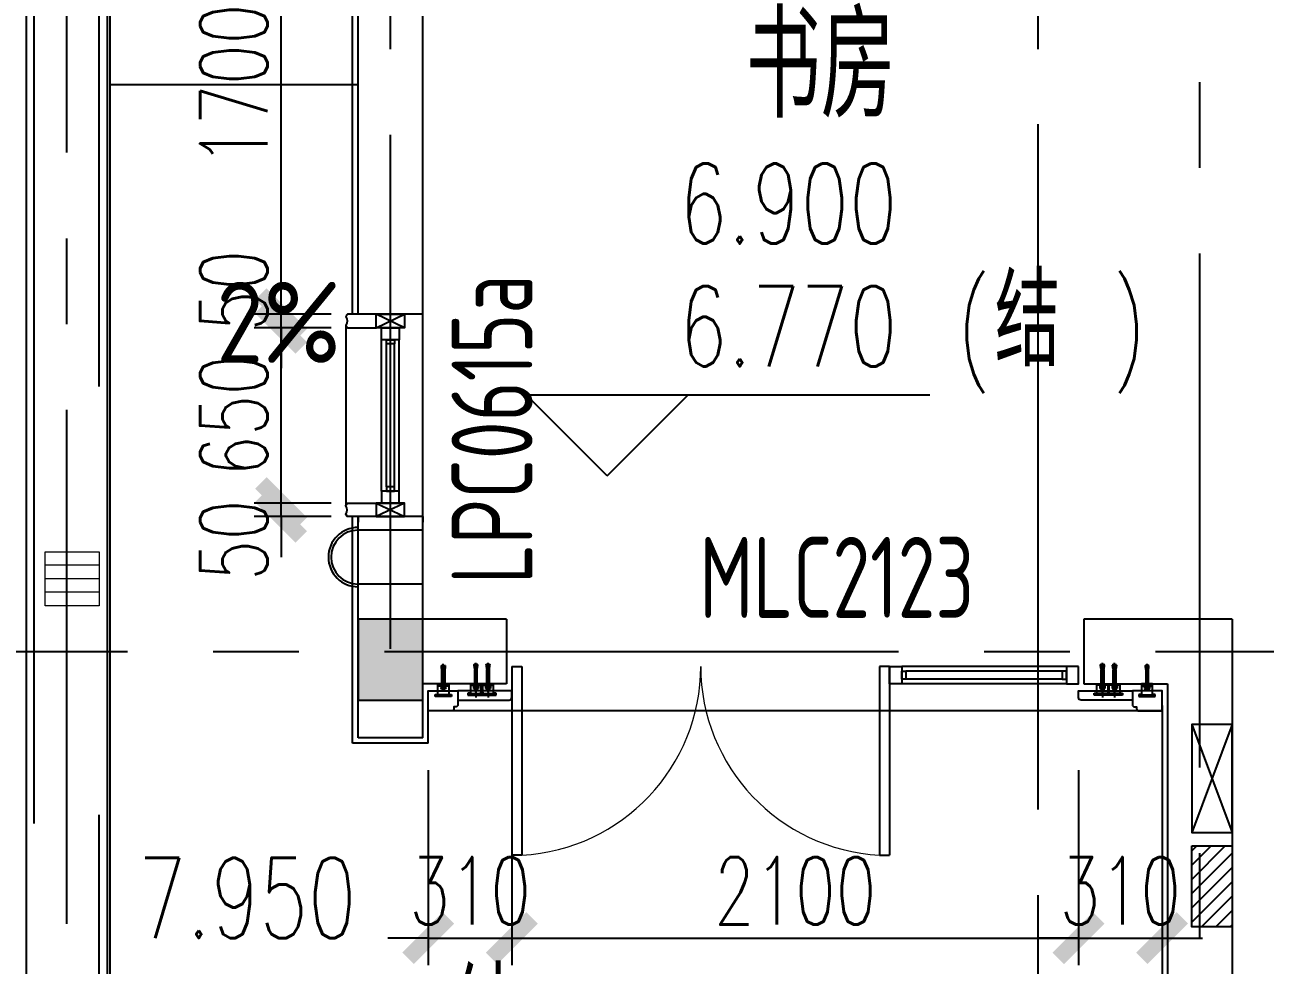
# Model space of a CAD drawing. Extents: x 296441 to 853063, y 459050 to 1117990.
# Drawn here: x 621743 to 626340, y 574465 to 577950 of the extents above; entities that cross this region are included whole.
import ezdxf
from ezdxf.enums import TextEntityAlignment as Align

# ---------------------------------------------------------------- set-up
doc = ezdxf.new("R2010")
doc.units = 0
doc.header["$LTSCALE"] = 1000
for name, pattern in [('14-GRID$0$CENTER2', [28.575, 19.05, -3.175, 3.175, -3.175]), ('CENTER', [50.8, 31.75, -6.35, 6.35, -6.35]), ('DASH', [0.35, 0.25, -0.1]), ('DOTE', [2.42, 2, -0.2, 0.02, -0.2]), ('E2-E3-FL03$0$E1-FL03$0$HIDDEN', [0.375, 0.25, -0.125]), ('E2-E3-FL03$0$E1-FL03$0$HIDDEN2', [4.7625, 3.175, -1.5875])]:
    doc.linetypes.add(name, pattern=pattern)
for name, color, linetype in [('0-COL-H1', 170, 'Continuous'), ('14-GRID$0$G-GRID', 9, '14-GRID$0$CENTER2'), ('5PJ(配件)', 13, 'Continuous'), ('8XX(虚线)', 8, 'DASH'), ('DIM_ELEV', 3, 'Continuous'), ('DIM_SYMB', 3, 'Continuous'), ('DZ-TEXT-FL01$0$A-ROOM-IDEN', 4, 'Continuous'), ('E-TEXT-BS01-MI-14$0$A-WIND-IDEN', 33, 'Continuous'), ('E1-FL02$0$A-HOLE-ELEC', 224, 'Continuous'), ('E1-FL02$0$E-CHCK', 50, 'Continuous'), ('E2-E3-FL03$0$E1-FL03$0$A-FLOR', 23, 'Continuous'), ('E2-E3-FL03$0$E1-FL03$0$A-HOLE-MECH', 222, 'Continuous'), ('E2-E3-FL03$0$E1-FL03$0$A-OVLK', 140, 'Continuous'), ('E2-E3-FL03$0$E1-FL03$0$A-SECT-WIND', 155, 'Continuous'), ('E2-E3-FL03$0$E1-FL03$0$A-SECT-WOOD', 17, 'Continuous'), ('E2-E3-FL03$0$E1-FL03$0$A-SLAB-OTLN', 144, 'E2-E3-FL03$0$E1-FL03$0$HIDDEN'), ('E2-E3-FL03$0$E1-FL03$0$A-WALL', 1, 'Continuous'), ('E2-E3-FL03$0$E1-FL03$0$A-WALL-FNSH', 6, 'Continuous'), ('E2-E3-FL03$0$E1-FL03$0$AUDIT_I_171201172723-9', 4, 'Continuous'), ('E2-E3-FL03$0$E1-FL03$0$G-XREF', 2, 'Continuous'), ('E2-E3-FL03$0$menchuangtao1$0$A-DETL-STONE', 42, 'Continuous'), ('E2-E3-FL03$0$menchuangtao1$0$A-WALL', 1, 'Continuous'), ('E2-E3-FL03$0$menchuangtao1$0$A_CUR_FRAME', 112, 'Continuous'), ('E_OTHER', 7, 'Continuous'), ('PUB_TEXT', 7, 'Continuous'), ('ZT0_默认图层-----PM、LM、DY、JD', 7, 'Continuous'), ('ZT1_Dim---标注---PM、LM、DY、JD', 252, 'Continuous'), ('ZT3_型材--铝断面-------------JD', 6, 'Continuous'), ('ZT3_辅材--五金件-------------JD', 13, 'Continuous')]:
    doc.layers.add(name, color=color, linetype=linetype)
doc.layers.add('E2-E3-FL03$0$E1-FL03$0$P-SEWG-EQPM', color=4, linetype='Continuous', lineweight=0)
doc.styles.add('_TCH_DIM', font='SIMPLEX', dxfattribs={"bigfont": 'GBCBIG'})
doc.styles.add('E2-E3-FL03$0$E1-FL03$0$hz', font='simplex', dxfattribs={"width": 0.7, "bigfont": 'hztxt'})
doc.styles.add('E2-E3-FL03$0$E1-FL03$0$Standard', font='')
doc.styles.get("Standard").update_dxf_attribs({"font": 'gbenor.shx', "bigfont": 'gbcbig.shx'})
doc.styles.add('ZT-DIMSTYLE', font='ROMANS.shx', dxfattribs={"width": 0.7, "bigfont": 'CHINESE.shx'})
doc.styles.add('ZT_文字标注', font='ROMANS.shx', dxfattribs={"width": 0.7, "bigfont": '@1chinese.shx'})
doc.styles.get('E2-E3-FL03$0$E1-FL03$0$Standard').set_extended_font_data('SimSun')
doc.dimstyles.new('ZT-DIM100', dxfattribs={"dimscale": 100, "dimtxt": 2.5, "dimasz": 1.5, "dimexe": 1, "dimexo": 1, "dimgap": 0.5, "dimtad": 1, "dimdec": 0, "dimdsep": 46, "dimtxsty": 'ZT-DIMSTYLE', "dimblk": 'ARCHTICK', "dimcen": 2.5, "dimclrd": 175, "dimclre": 175, "dimclrt": 7, "dimazin": 2, "dimtfac": 1, "dimtix": 1, "dimtmove": 2, "dimatfit": 3, "dimfxl": 0, "dimarcsym": 0})

# ---------------------------------------------------------------- blocks, each defined once
blk = doc.blocks.new('E2-E3-FL03$0$menchuangtao1')
at = {"layer": 'E2-E3-FL03$0$menchuangtao1$0$A-DETL-STONE'}
blk.add_lwpolyline([(-10, -52.5), (-10, -159.2, -0.471625), (-15, -162.1, -0.528396), (-19.5, -164.7, 0.241692), (-50.5, -164.7, -0.528396), (-55, -162.1, -0.471625), (-60, -159.2), (-60, -52.5)], format="xyb", close=True, dxfattribs=at)
at = {"layer": 'E2-E3-FL03$0$menchuangtao1$0$A-WALL'}
for p, q in [((-10, 120), (-10, -120)), ((-10, 120), (10, 120)), ((-10, -120), (10, -120))]:
    blk.add_line(p, q, dxfattribs=at)
at = {"layer": 'E2-E3-FL03$0$menchuangtao1$0$A_CUR_FRAME'}
for p, q in [((-60, -52.5), (-10, 52.5)), ((-60, 52.5), (-10, -52.5))]:
    blk.add_line(p, q, dxfattribs=at)
blk.add_lwpolyline([(-10, -52.5), (-10, 52.5), (-60, 52.5), (-60, -52.5)], close=True, dxfattribs=at)
blk = doc.blocks.new('*U429')
at = {"layer": 'E2-E3-FL03$0$E1-FL03$0$A-SECT-WIND'}
for p, q in [((45, 32.5), (605, 32.5)), ((60, 15), (590, 15)), ((45, -32.5), (605, -32.5)), ((60, -15), (590, -15))]:
    blk.add_line(p, q, dxfattribs=at)
at = {"layer": 'E2-E3-FL03$0$E1-FL03$0$A-SECT-WOOD'}
for points in [[(0, 32.5), (45, 32.5), (45, -32.5), (0, -32.5)], [(60, 15), (60, -15), (45, -15), (45, 15)], [(590, 15), (590, -15), (605, -15), (605, 15)], [(650, 32.5), (605, 32.5), (605, -32.5), (650, -32.5)]]:
    blk.add_lwpolyline(points, close=True, dxfattribs=at)
blk = doc.blocks.new('E2-E3-FL03$0$E1-FL03$0$XINFENG-1F2F')
for p, q in [((0, 0), (0, 240)), ((200, 0), (200, 240))]:
    blk.add_line(p, q)
for radius in [110, 100]:
    blk.add_arc((100, 240), radius, 0, 180)
blk = doc.blocks.new('E2-E3-FL03$0$E1-FL03$0$$PS002_0')
at = {"color": 0}
for p, q in [((-0.25, -0.5), (-0.25, 0.5)), ((0, -0.5), (0, 0.5)), ((0.25, -0.5), (0.25, 0.5))]:
    blk.add_line(p, q, dxfattribs=at)
blk.add_lwpolyline([(-0.5, -0.5), (0.5, -0.5), (0.5, 0.5), (-0.5, 0.5)], close=True, dxfattribs=at)
at = {"color": 0, "style": 'E2-E3-FL03$0$E1-FL03$0$hz', "width": 0.7, "flags": 1}
for tag, p in [('UNIT', (0, 0)), ('SPEC', (0, -0.002)), ('WHAT', (0, -0.003))]:
    blk.add_attdef(tag, p, '', height=0.001, dxfattribs=at)
blk = doc.blocks.new('*U428')
at = {"layer": 'E2-E3-FL03$0$E1-FL03$0$A-SECT-WIND'}
for p, q in [((45, 32.5), (655, 32.5)), ((60, 15), (640, 15)), ((45, -32.5), (655, -32.5)), ((60, -15), (640, -15))]:
    blk.add_line(p, q, dxfattribs=at)
at = {"layer": 'E2-E3-FL03$0$E1-FL03$0$A-SECT-WOOD'}
for points in [[(0, 32.5), (45, 32.5), (45, -32.5), (0, -32.5)], [(60, 15), (60, -15), (45, -15), (45, 15)], [(640, 15), (640, -15), (655, -15), (655, 15)], [(700, 32.5), (655, 32.5), (655, -32.5), (700, -32.5)]]:
    blk.add_lwpolyline(points, close=True, dxfattribs=at)
blk = doc.blocks.new('E2-E3-FL03$0$E1-FL03$0$1400-door')
for p, q in [((0, 0), (0, -699.7)), ((0, 0), (37.5, 0)), ((37.5, 0), (37.5, -699.7)), ((1362.5, 0), (1362.5, -699.7)), ((1400, 0), (1362.5, 0)), ((1400, 0), (1400, -699.7)), ((37.5, -699.7), (0, -699.7)), ((1362.5, -699.7), (1400, -699.7))]:
    blk.add_line(p, q)
at = {"lineweight": 13}
for centre, start, end in [((-0.9, 0.4), 273.1434, 359.9695), ((1400.9, 0.4), 180.0305, 266.8566)]:
    blk.add_arc(centre, 700.9, start, end, dxfattribs=at)
blk = doc.blocks.new('E1-FL02$0$qiangdian')
at = {"layer": 'E1-FL02$0$A-HOLE-ELEC'}
for points in [[(-150, 0), (-150, 400), (0, 400), (0, 0), (-150, 0)], [(0, 400), (-150, 0)], [(-150, 400), (0, 0)]]:
    blk.add_lwpolyline(points, dxfattribs=at)
blk = doc.blocks.new('E1-FL02$0$C-PLAN-FL01$0$ruodianxiang')
at = {"layer": 'E1-FL02$0$A-HOLE-ELEC'}
h = blk.add_hatch(dxfattribs=at)
h.set_pattern_fill('ANSI31', color=256, scale=300, style=0)
h.set_pattern_definition([(45, (-3606.504, -5200), (-26.5165, 26.5165), [])])
h.paths.add_polyline_path([(0, 300), (150, 300), (150, 0), (0, 0)])
blk.add_lwpolyline([(0, 300), (150, 300), (150, 0), (0, 0), (0, 300)], dxfattribs=at)
blk = doc.blocks.new('ZT_钢膨胀螺栓_M10X95')
at = {"layer": 'ZT3_辅材--五金件-------------JD', "color": 1, "linetype": 'DOTE', "ltscale": 5}
blk.add_line((-27, 0), (82, 0), dxfattribs=at)
at = {"layer": 'ZT3_辅材--五金件-------------JD'}
for p, q in [((-17.5, 5), (-19, 3.5)), ((-19, -3.5), (-19, 3.5)), ((-13, 4.2), (-18.2, 4.2)), ((-13, 5), (-17.5, 5)), ((-17.5, 5), (-17.5, -5)), ((-16, 5), (-16, -5)), ((-14.5, 5), (-14.5, -5)), ((-13, -6.9), (-13, 6.9)), ((-4.6, 9.2), (-12.5, 9.2)), ((-4.6, 4.6), (-12.5, 4.6)), ((-4.6, -9.2), (-4.6, 9.2)), ((-2, 0.7), (-4.6, -0.2)), ((-2, 0), (-4.6, -0.9)), ((0, 5), (55, 5)), ((55, 5), (55, -5)), ((57.1, 4.1), (55, 4.1)), ((57.1, 1), (55, 1)), ((57.1, 5), (72.4, 7)), ((57.1, -5), (57.1, 5)), ((72.4, 0.4), (60.5, 0.4)), ((72.4, 7), (72.4, 0.4)), ((72.4, 6.5), (74.9, 6.9)), ((76, 5.9), (76, -5.9)), ((-17.5, -5), (-19, -3.5)), ((-13, -4.2), (-18.2, -4.2)), ((-13, -5), (-17.5, -5)), ((-4.6, -4.6), (-12.5, -4.6)), ((-4.6, -9.2), (-12.5, -9.2)), ((55, -5), (0, -5)), ((57.1, -1), (55, -1)), ((57.1, -4.1), (55, -4.1)), ((72.4, -7), (57.1, -5)), ((60.5, -0.4), (72.4, -0.4)), ((72.4, -0.4), (72.4, -7)), ((74.9, -6.9), (72.4, -6.5))]:
    blk.add_line(p, q, dxfattribs=at)
for centre, radius, start, end in [((-7.4, 6.9), 5.58, 155.5673, 204.4327), ((8.6, 0), 21.6, 167.6432, 192.3568), ((59.6, 0), 1.04, 23.5782, 336.4218), ((75, 5.9), 1, 0, 97.412), ((-7.4, -6.9), 5.58, 155.5673, 204.4327), ((75, -5.9), 1, 262.588, 0)]:
    blk.add_arc(centre, radius, start, end, dxfattribs=at)
at = {"layer": 'Defpoints', "color": 250, "style": 'ZT_文字标注', "width": 0.7}
for s, p in [('M10', (-9, 7.2)), ('95', (-9, -6.2))]:
    blk.add_text(s, height=1.5, rotation=90, dxfattribs=at).set_placement(p, align=Align.MIDDLE)
blk = doc.blocks.new('*U2473')
at = {"layer": 'ZT3_辅材--五金件-------------JD', "rotation": 270}
blk.add_blockref('ZT_钢膨胀螺栓_M10X95', (0, 0), dxfattribs=at)
blk = doc.blocks.new('L形挂件')
at = {"layer": '8XX(虚线)', "ltscale": 25}
h = blk.add_hatch(dxfattribs=at)
h.set_pattern_fill('AR-SAND', color=256, scale=0.05, style=0)
h.set_pattern_definition([(52.5, (-25.0006, -59.7017), (2.44707, -0.08), [0, -1.9304, 0, -2.159, 0, -2.06375]), (82.5, (-25.0006, -59.7017), (3.58413, 2.24762), [0, -1.0414, 0, -1.7399, 0, -0.66675]), (122.5, (-25.0006, -61.2638), (0.00719, 3.95496), [0, -0.635, 0, -2.286, 0, -2.9845]), (132.5, (-25.0006, -61.2638), (1.11465, 3.81778), [0, -0.3175, 0, -1.4986, 0, -1.7145])])
edge = h.paths.add_edge_path()
edge.add_line((-34, -29.7), (-41, -29.7))
edge.add_line((-41, -29.7), (-41, -59.7))
edge.add_line((-41, -59.7), (-39.5, -59.7))
edge.add_line((-39.5, -59.7), (-39.5, -40.9))
edge.add_arc((-38.3, -40.9), 1.2, 90, 180, ccw=False)
edge.add_line((-38.3, -39.7), (-34, -39.7))
edge.add_line((-34, -39.7), (-34, -29.7))
edge = h.paths.add_edge_path()
edge.add_line((-41, -89.7), (-34, -89.7))
edge.add_line((-34, -89.7), (-34, -79.7))
edge.add_line((-34, -79.7), (-38.3, -79.7))
edge.add_arc((-38.3, -78.5), 1.2, -180, -90, ccw=False)
edge.add_line((-39.5, -78.5), (-39.5, -59.7))
edge.add_line((-39.5, -59.7), (-41, -59.7))
edge.add_line((-41, -59.7), (-41, -89.7))
h = blk.add_hatch(dxfattribs=at)
h.set_pattern_fill('AR-SAND', color=256, scale=0.05, angle=180, style=0)
h.set_pattern_definition([(52.5, (-25.0006, -104.7017), (2.44707, -0.08), [0, -1.9304, 0, -2.159, 0, -2.06375]), (82.5, (-25.0006, -104.7017), (3.58413, 2.24762), [0, -1.0414, 0, -1.7399, 0, -0.66675]), (122.5, (-25.0006, -106.2638), (0.00719, 3.95496), [0, -0.635, 0, -2.286, 0, -2.9845]), (132.5, (-25.0006, -106.2638), (1.11465, 3.81778), [0, -0.3175, 0, -1.4986, 0, -1.7145])])
edge = h.paths.add_edge_path()
edge.add_line((-41, -134.7), (-34, -134.7))
edge.add_line((-34, -134.7), (-34, -124.7))
edge.add_line((-34, -124.7), (-38.3, -124.7))
edge.add_arc((-38.3, -123.5), 1.2, -180, -90, ccw=False)
edge.add_line((-39.5, -123.5), (-39.5, -104.7))
edge.add_line((-39.5, -104.7), (-41, -104.7))
edge.add_line((-41, -104.7), (-41, -134.7))
edge = h.paths.add_edge_path()
edge.add_line((-34, -74.7), (-41, -74.7))
edge.add_line((-41, -74.7), (-41, -104.7))
edge.add_line((-41, -104.7), (-39.5, -104.7))
edge.add_line((-39.5, -104.7), (-39.5, -85.9))
edge.add_arc((-38.3, -85.9), 1.2, 90, 180, ccw=False)
edge.add_line((-38.3, -84.7), (-34, -84.7))
edge.add_line((-34, -84.7), (-34, -74.7))
at = {"color": 8}
for p, q in [((-41, -29.7), (-34, -29.7)), ((-41, -74.7), (-34, -74.7))]:
    blk.add_line(p, q, dxfattribs=at)
at = {"color": 1, "linetype": 'CENTER', "ltscale": 10}
for p, q in [((40, -59.7), (-50, -59.7)), ((40, -59.7), (-50, -59.7)), ((40, -104.7), (-50, -104.7)), ((40, -104.7), (-50, -104.7))]:
    blk.add_line(p, q, dxfattribs=at)
at = {"layer": '5PJ(配件)'}
for p, q in [((-4, -79.7), (-4, -39.7)), ((-39.5, -110.9), (-39.5, -85.9)), ((-38.3, -84.7), (-25, -84.7)), ((-35.5, -124.7), (-35.5, -84.7)), ((-39.5, -123.5), (-39.5, -110.9)), ((-25, -124.7), (-38.3, -124.7))]:
    blk.add_line(p, q, dxfattribs=at)
for points in [[(-25, -39.7), (0, -39.7)], [(0, -40.1), (0, -79.7), (-25, -79.7)], [(-25, -84.7), (0, -84.7), (0, -124.7)], [(0, -124.7), (-25, -124.7)]]:
    blk.add_lwpolyline(points, dxfattribs=at)
for centre, start, end in [((-38.3, -85.9), 90, 180), ((-38.3, -123.5), 180, 270)]:
    blk.add_arc(centre, 1.2, start, end, dxfattribs=at)
at = {"layer": '8XX(虚线)', "ltscale": 25}
for p, q in [((-41, -89.7), (-41, -29.7)), ((-34, -29.7), (-34, -39.7)), ((-41, -134.7), (-41, -74.7)), ((-34, -89.7), (-41, -89.7)), ((-34, -74.7), (-34, -84.7)), ((-34, -79.7), (-34, -89.7)), ((-34, -134.7), (-41, -134.7)), ((-34, -124.7), (-34, -134.7))]:
    blk.add_line(p, q, dxfattribs=at)
at = {"layer": '8XX(虚线)', "linetype": 'Continuous', "ltscale": 25}
for p, q in [((-39.5, -65.9), (-39.5, -40.9)), ((-38.3, -39.7), (-25, -39.7)), ((-35.5, -79.7), (-35.5, -39.7)), ((-39.5, -78.5), (-39.5, -65.9)), ((-25, -79.7), (-38.3, -79.7))]:
    blk.add_line(p, q, dxfattribs=at)
at = {"layer": '8XX(虚线)', "linetype": 'DASH', "ltscale": 25}
blk.add_line((-4, -124.7), (-4, -84.7), dxfattribs=at)
for centre, start, end in [((-38.3, -40.9), 90, 180), ((-38.3, -78.5), 180, 270)]:
    blk.add_arc(centre, 1.2, start, end, dxfattribs=at)
at = {"layer": 'ZT3_辅材--五金件-------------JD', "rotation": 90}
for p in [(-4, -59.7), (-4, -104.7)]:
    blk.add_blockref('*U2473', p, dxfattribs=at)
blk = doc.blocks.new('20180521.08271243')
at = {"layer": '8XX(虚线)', "ltscale": 25}
h = blk.add_hatch(dxfattribs=at)
h.set_pattern_fill('AR-SAND', color=256, scale=0.05, angle=360, style=0)
h.set_pattern_definition([(232.5, (-292719.11, -161804.6666), (-2.447066187, 0.080001565), [0, -1.9304, 0, -2.159, 0, -2.06375]), (262.5, (-292719.11, -161804.6666), (-3.584125503, -2.247616416), [0, -1.0414, 0, -1.7399, 0, -0.66675]), (302.5, (-292719.11, -161803.1045), (-0.007185923, -3.954961851), [0, -0.635, 0, -2.286, 0, -2.9845]), (312.5, (-292719.11, -161803.1045), (-1.114646616, -3.817782262), [0, -0.3175, 0, -1.4986, 0, -1.7145])])
edge = h.paths.add_edge_path()
edge.add_line((30, 36), (30, 29))
edge.add_line((30, 29), (20, 29))
edge.add_line((20, 29), (20, 33.3))
edge.add_arc((18.8, 33.3), 1.2, 360, 450)
edge.add_line((18.8, 34.5), (0, 34.5))
edge.add_line((0, 34.5), (0, 36))
edge.add_line((0, 36), (30, 36))
edge = h.paths.add_edge_path()
edge.add_line((-30, 29), (-30, 36))
edge.add_line((-30, 36), (0, 36))
edge.add_line((0, 36), (0, 34.5))
edge.add_line((0, 34.5), (-18.8, 34.5))
edge.add_arc((-18.8, 33.3), 1.2, 90, 180)
edge.add_line((-20, 33.3), (-20, 29))
edge.add_line((-20, 29), (-30, 29))
at = {"color": 8}
blk.add_line((-30, 36, 0), (-30, 29, 0), dxfattribs=at)
at = {"color": 1, "linetype": 'CENTER', "ltscale": 10}
blk.add_line((0, -50), (0, 9.5), dxfattribs=at)
blk.add_line((0, -50), (0, 9.5), dxfattribs=at)
at = {"layer": '5PJ(配件)'}
for p, q in [((-20, 33.3, 0), (-20, 30, 0)), ((20, 30.5, 0), (-20, 30.5, 0)), ((6.2, 34.5, 0), (-18.8, 34.5, 0)), ((18.8, 34.5, 0), (6.2, 34.5, 0)), ((20, 30, 0), (20, 33.3, 0)), ((20, -2), (-20, -2)), ((20, -6), (-20, -6))]:
    blk.add_line(p, q, dxfattribs=at)
for points in [[(-20, 30), (-20, -10), (20, -10)], [(20, -10), (20, 30)]]:
    blk.add_lwpolyline(points, dxfattribs=at)
for centre, start, end in [((-18.8, 33.3, 0), 90, 180), ((18.8, 33.3, 0), 0, 90)]:
    blk.add_arc(centre, 1.2, start, end, dxfattribs=at)
at = {"layer": '8XX(虚线)', "ltscale": 25}
for p, q in [((30, 36, 0), (-30, 36, 0)), ((-30, 29, 0), (-20, 29, 0)), ((-25, 29, 0), (-20, 29, 0)), ((20, 29, 0), (30, 29, 0)), ((30, 29, 0), (30, 36, 0))]:
    blk.add_line(p, q, dxfattribs=at)
at = {"layer": 'ZT3_辅材--五金件-------------JD'}
for p, q in [((-9.2, 2.6), (-9.2, 7.5)), ((9.2, 2.6), (-9.2, 2.6)), ((6.9, 8), (-6.9, 8)), ((-5, 8), (-5, 9.5)), ((-5, 9.5), (5, 9.5)), ((-4.6, 2.6), (-4.6, 7.5)), ((-4.3, 8), (-4.3, 9.5)), ((-0.7, 0), (0.2, 2.6)), ((0, 0), (0.9, 2.6)), ((4.2, 8), (4.2, 9.5)), ((4.6, 2.6), (4.6, 7.5)), ((5, 8), (5, 9.5)), ((9.2, 2.6), (9.2, 7.5)), ((-5, -2), (-5, -57)), ((5, -57), (5, -2)), ((-5, -59.1), (-7, -74.4)), ((-7, -74.4), (-0.4, -74.4)), ((-6.5, -74.4), (-6.9, -76.9)), ((-5.9, -78), (5.9, -78)), ((-5, -57), (5, -57)), ((5, -59.1), (-5, -59.1)), ((-4.1, -59.1), (-4.1, -57)), ((-1, -59.1), (-1, -57)), ((-0.4, -74.4), (-0.4, -62.5)), ((0.4, -62.5), (0.4, -74.4)), ((0.4, -74.4), (7, -74.4)), ((1, -59.1), (1, -57)), ((4.1, -59.1), (4.1, -57)), ((7, -74.4), (5, -59.1)), ((6.9, -76.9), (6.5, -74.4))]:
    blk.add_line(p, q, dxfattribs=at)
at = {"layer": 'ZT3_辅材--五金件-------------JD', "color": 1, "linetype": 'DOTE', "ltscale": 5}
blk.add_line((0, 9.5), (0, -84), dxfattribs=at)
at = {"layer": 'ZT3_辅材--五金件-------------JD'}
for centre, radius, start, end in [((-6.9, 2.4), 5.58, 65.5673, 114.4327), ((0, -13.6), 21.6, 77.6432, 102.3568), ((6.9, 2.4), 5.58, 65.5673, 114.4327), ((-5.9, -77), 1, 172.588, 270), ((0, -61.6), 1.04, 293.5782, 246.4218), ((5.9, -77), 1, 270, 7.412)]:
    blk.add_arc(centre, radius, start, end, dxfattribs=at)
at = {"layer": 'Defpoints', "color": 250, "style": 'ZT_文字标注', "text_generation_flag": 4, "width": 0.7}
for s, p in [('M10', (-7.2, 7)), ('95', (6.2, 7))]:
    blk.add_text(s, height=1.5, rotation=180, dxfattribs=at).set_placement(p, align=Align.MIDDLE)
blk = doc.blocks.new('20191022142059', base_point=(98281.7, 896927.6, 0))
at = {"layer": 'ZT3_型材--铝断面-------------JD', "ltscale": 0.02, "elevation": 0}
blk.add_lwpolyline([(98081.7, 896902.6), (98081.7, 896850.6, -0.414214), (98073.7, 896842.6), (98066.7, 896842.6), (98066.7, 896835.6, -0.414214), (98058.7, 896827.6), (97971.7, 896827.6), (97971.7, 896902.6), (98081.7, 896902.6)], format="xyb", dxfattribs=at)
blk.add_lwpolyline([(98081.7, 896902.6), (98081.7, 896867.6), (98271.7, 896867.6, 0.414214), (98281.7, 896877.6), (98281.7, 896902.6)], format="xyb", close=True, dxfattribs=at)
at = {"layer": 'ZT0_默认图层-----PM、LM、DY、JD', "ltscale": 10, "xscale": -1, "rotation": 180}
blk.add_blockref('20180521.08271243', (98027.7, 896917.6, 0), dxfattribs=at)
at = {"layer": 'ZT1_Dim---标注---PM、LM、DY、JD', "ltscale": 10, "xscale": -1, "rotation": 270}
blk.add_blockref('L形挂件', (98253, 896927.6, 0), dxfattribs=at)
blk = doc.blocks.new('20191022142107', base_point=(100381.7, 896927.6, 0))
at = {"layer": 'ZT3_型材--铝断面-------------JD', "ltscale": 0.02, "elevation": 0}
blk.add_lwpolyline([(100581.7, 896902.6), (100581.7, 896867.6), (100391.7, 896867.6, -0.414214), (100381.7, 896877.6), (100381.7, 896902.6)], format="xyb", close=True, dxfattribs=at)
at = {"layer": 'ZT3_型材--铝断面-------------JD', "ltscale": 0.02, "elevation": -0.1}
blk.add_lwpolyline([(100581.7, 896902.6), (100581.7, 896850.6, 0.414214), (100589.7, 896842.6), (100596.7, 896842.6), (100596.7, 896835.6, 0.414214), (100604.7, 896827.6), (100691.7, 896827.6), (100691.7, 896902.6), (100581.7, 896902.6)], format="xyb", dxfattribs=at)
at = {"layer": 'ZT0_默认图层-----PM、LM、DY、JD', "ltscale": 10, "rotation": 180}
blk.add_blockref('20180521.08271243', (100635.8, 896917.6, 0), dxfattribs=at)
at = {"layer": 'ZT1_Dim---标注---PM、LM、DY、JD', "ltscale": 10, "rotation": 90}
blk.add_blockref('L形挂件', (100410.5, 896927.6, 0), dxfattribs=at)
blk = doc.blocks.new('555Y')
at = {"layer": 'E2-E3-FL03$0$E1-FL03$0$A-FLOR'}
blk.add_line((663663.9, 93503.4), (660943.9, 93503.4), dxfattribs=at)
at = {"layer": 'E2-E3-FL03$0$E1-FL03$0$A-OVLK'}
for p, q in [((660923.9, 94223.4), (660923.9, 94973.4)), ((660638.9, 94931.5), (660638.9, 94265.3))]:
    blk.add_line(p, q, dxfattribs=at)
for points in [[(660663.9, 98073.4), (659453.9, 98073.4), (659453.9, 89673.4), (663663.9, 89673.4)], [(660663.9, 97773.4), (659753.9, 97773.4), (659753.9, 89973.4), (663663.9, 89973.4)], [(660663.9, 97763.4), (659763.9, 97763.4), (659763.9, 89983.4), (663663.9, 89983.4)]]:
    blk.add_lwpolyline(points, dxfattribs=at)
at = {"layer": 'E2-E3-FL03$0$E1-FL03$0$A-SLAB-OTLN', "linetype": 'E2-E3-FL03$0$E1-FL03$0$HIDDEN2'}
for p, q in [((659483.9, 88323.4), (659483.9, 100623.4)), ((659723.9, 89943.4), (659723.9, 97803.4))]:
    blk.add_line(p, q, dxfattribs=at)
at = {"layer": 'E2-E3-FL03$0$E1-FL03$0$A-WALL'}
for p, q in [((660683.9, 94973.4), (660683.9, 96673.4)), ((660923.9, 94973.4), (660923.9, 96673.4)), ((660683.9, 93403.4), (660683.9, 94223.4)), ((660923.9, 93843.4), (660923.9, 94223.4)), ((661233.9, 93843.4), (660923.9, 93843.4)), ((661233.9, 93843.4), (661233.9, 93603.4)), ((663923.9, 93843.4), (663373.9, 93843.4)), ((663373.9, 93843.4), (663373.9, 93603.4)), ((663923.9, 93843.4), (663923.9, 92283.4)), ((660923.9, 93403.4), (660923.9, 93603.4)), ((661233.9, 93603.4), (660923.9, 93603.4)), ((663373.9, 93603.4), (663683.9, 93603.4)), ((663683.9, 93603.4), (663683.9, 92283.4)), ((660923.9, 93403.4), (660683.9, 93403.4))]:
    blk.add_line(p, q, dxfattribs=at)
at = {"layer": 'E2-E3-FL03$0$E1-FL03$0$A-WALL-FNSH'}
for p, q in [((660663.9, 94973.4), (660663.9, 96673.4)), ((660663.9, 93383.4), (660663.9, 94223.4)), ((660943.9, 93383.4), (660943.9, 93523.4)), ((663663.9, 93523.4), (663663.9, 92273.4)), ((660943.9, 93383.4), (660663.9, 93383.4))]:
    blk.add_line(p, q, dxfattribs=at)
at = {"extrusion": (0, 0, -1), "zscale": -1}
blk.add_blockref('*U428', (-663353.9, 93635.9), dxfattribs=at)
at = {"layer": 'E1-FL02$0$A-HOLE-ELEC'}
blk.add_blockref('E1-FL02$0$C-PLAN-FL01$0$ruodianxiang', (663773.9, 92703.4), dxfattribs=at)
at = {"layer": 'E1-FL02$0$E-CHCK', "extrusion": (0, 0, -1), "zscale": -1}
blk.add_blockref('E1-FL02$0$qiangdian', (-663773.9, 93053.4), dxfattribs=at)
at = {"layer": 'E2-E3-FL03$0$E1-FL03$0$A-HOLE-MECH', "rotation": 90}
blk.add_blockref('E2-E3-FL03$0$E1-FL03$0$XINFENG-1F2F', (660923.9, 93973.4), dxfattribs=at)
at = {"layer": 'E2-E3-FL03$0$E1-FL03$0$AUDIT_I_171201172723-9'}
blk.add_blockref('E2-E3-FL03$0$E1-FL03$0$1400-door', (661253.9, 93668.4), dxfattribs=at)
at = {"layer": 'E2-E3-FL03$0$E1-FL03$0$G-XREF', "extrusion": (0, 0, -1), "zscale": -1, "rotation": 90}
for name, p in [('E2-E3-FL03$0$menchuangtao1', (-660803.9, 94983.4)), ('*U429', (-660803.9, 94273.4))]:
    blk.add_blockref(name, p, dxfattribs=at)
at = {"layer": 'E2-E3-FL03$0$E1-FL03$0$G-XREF', "rotation": 270}
blk.add_blockref('E2-E3-FL03$0$menchuangtao1', (660803.9, 94213.4), dxfattribs=at)
at = {"layer": 'E2-E3-FL03$0$E1-FL03$0$P-SEWG-EQPM', "extrusion": (0, 0, -1), "xscale": 200, "yscale": 200, "zscale": -200, "rotation": 270}
blk.add_blockref('E2-E3-FL03$0$E1-FL03$0$$PS002_0', (-659623.9, 93993.4), dxfattribs=at)
at = {"layer": 'ZT1_Dim---标注---PM、LM、DY、JD', "ltscale": 1000}
for name, p in [('20191022142059', (661253.9, 93603.4)), ('20191022142107', (663353.9, 93603.4))]:
    blk.add_blockref(name, p, dxfattribs=at)
at = {"style": 'E2-E3-FL03$0$E1-FL03$0$Standard', "text_generation_flag": 4, "flags": 9}
for tag in ['XSIZE', 'YSIZE']:
    blk.add_attdef(tag, (662673.9, 95823.4, 0), '', height=0.5, rotation=90, dxfattribs=at)
blk = doc.blocks.new('GG34')
at = {"layer": 'DIM_ELEV'}
for p, q in [((824346.4, 418944.3), (824046.4, 419244.3)), ((824046.4, 419244.3), (825542.4, 419244.3)), ((824346.4, 418944.3), (824646.4, 419244.3))]:
    blk.add_line(p, q, dxfattribs=at)
at = {"layer": 'DIM_SYMB', "color": 8}
blk.add_line((823422.8, 420392.8), (822502.8, 420392.8), dxfattribs=at)
at = {"layer": 'DIM_SYMB'}
blk.add_lwpolyline([(823042.3, 419285.4, 0, 0, 0), (822771.5, 418829.6, 80, 0, 0), (822618.2, 418571.7, 0, 0, 0)], format="xyseb", dxfattribs=at)
at = {"layer": 'DZ-TEXT-FL01$0$A-ROOM-IDEN'}
blk.add_text('书房', height=385.82, dxfattribs=at).set_placement((824859.8, 420270.9))
at = {"layer": 'E-TEXT-BS01-MI-14$0$A-WIND-IDEN', "color": 2, "width": 0.8}
blk.add_text('LPC0615a', height=300, rotation=90, dxfattribs=at).set_placement((824069.3, 418543))
blk.add_text('MLC2123', height=300, dxfattribs=at).set_placement((824687.4, 418417.5))
at = {"layer": 'PUB_TEXT', "style": '_TCH_DIM', "width": 0.705882}
for s, p in [('6.900', (824612.4, 419804.3)), ('(', (825642.4, 419349.3)), (')', (826218.1, 419349.3)), ('6.770', (824612.4, 419349.3)), ('7.950', (822607.4, 417230.8))]:
    blk.add_text(s, height=297.5, dxfattribs=at).set_placement(p)
at = {"layer": 'PUB_TEXT', "style": '_TCH_DIM'}
for p in [(825782.4, 419349.3), (823777.4, 416775.8)]:
    blk.add_text('结', height=337.6, dxfattribs=at).set_placement(p)
at = {"layer": 'PUB_TEXT'}
blk.add_text('2%', height=300, dxfattribs=at).set_placement((822897.6, 419362.8))
blk = doc.blocks.new('_ArchTick')
at = {"color": 0, "linetype": 'ByBlock', "const_width": 0.4}
blk.add_lwpolyline([(-0.5, -0.5), (0.5, 0.5)], dxfattribs=at)
blk = doc.blocks.new('*D1212')
at = {"layer": 'Defpoints', "color": 0, "ltscale": 1000, "transparency": 16777216}
for p in [(622693.1, 578577.2), (622978.5, 578577.2), (622978.5, 576877.2)]:
    blk.add_point(p, dxfattribs=at)
at = {"layer": 'ZT1_Dim---标注---PM、LM、DY、JD', "color": 175, "linetype": 'ByBlock', "lineweight": -2, "ltscale": 1000, "transparency": 16777216}
for p, q in [((622878.5, 578577.2), (622593.1, 578577.2)), ((622693.1, 576877.2), (622693.1, 578577.2)), ((622878.5, 576877.2), (622593.1, 576877.2))]:
    blk.add_line(p, q, dxfattribs=at)
at = {"layer": 'ZT1_Dim---标注---PM、LM、DY、JD', "color": 175, "lineweight": -2, "ltscale": 1000, "transparency": 16777216, "xscale": 150, "yscale": 150, "zscale": 150}
for p, rotation in [((622693.1, 578577.2), 90), ((622693.1, 576877.2), 270)]:
    blk.add_blockref('_ArchTick', p, dxfattribs=dict(at, rotation=rotation))
at = {"layer": 'ZT1_Dim---标注---PM、LM、DY、JD', "color": 7, "ltscale": 1000, "transparency": 16777216, "insert": (622518.1, 577727.2), "char_height": 250, "attachment_point": 5, "rotation": 90, "style": 'ZT-DIMSTYLE'}
blk.add_mtext('1700', dxfattribs=at)
blk = doc.blocks.new('*D1213')
at = {"layer": 'Defpoints', "color": 0, "ltscale": 1000, "transparency": 16777216}
for p in [(622693.1, 576877.2), (622978.5, 576877.2), (622978.5, 576827.2)]:
    blk.add_point(p, dxfattribs=at)
at = {"layer": 'ZT1_Dim---标注---PM、LM、DY、JD', "color": 175, "linetype": 'ByBlock', "lineweight": -2, "ltscale": 1000, "transparency": 16777216}
for p, q in [((622693.1, 576877.2), (622693.1, 577027.2)), ((622878.5, 576877.2), (622593.1, 576877.2)), ((622693.1, 576827.2), (622693.1, 576877.2)), ((622878.5, 576827.2), (622593.1, 576827.2)), ((622693.1, 576827.2), (622693.1, 576677.2))]:
    blk.add_line(p, q, dxfattribs=at)
at = {"layer": 'ZT1_Dim---标注---PM、LM、DY、JD', "color": 175, "lineweight": -2, "ltscale": 1000, "transparency": 16777216, "xscale": 150, "yscale": 150, "zscale": 150}
for p, rotation in [((622693.1, 576877.2), 270), ((622693.1, 576827.2), 90)]:
    blk.add_blockref('_ArchTick', p, dxfattribs=dict(at, rotation=rotation))
at = {"layer": 'ZT1_Dim---标注---PM、LM、DY、JD', "color": 7, "ltscale": 1000, "transparency": 16777216, "insert": (622518.1, 576964.7), "char_height": 250, "attachment_point": 5, "rotation": 90, "style": 'ZT-DIMSTYLE'}
blk.add_mtext('50', dxfattribs=at)
blk = doc.blocks.new('*D1214')
at = {"layer": 'Defpoints', "color": 0, "ltscale": 1000, "transparency": 16777216}
for p in [(622693.1, 576827.2), (622978.5, 576827.2), (622978.5, 576177.2, 0)]:
    blk.add_point(p, dxfattribs=at)
at = {"layer": 'ZT1_Dim---标注---PM、LM、DY、JD', "color": 175, "linetype": 'ByBlock', "lineweight": -2, "ltscale": 1000, "transparency": 16777216}
for p, q in [((622878.5, 576827.2), (622593.1, 576827.2)), ((622693.1, 576177.2), (622693.1, 576827.2)), ((622878.5, 576177.2), (622593.1, 576177.2))]:
    blk.add_line(p, q, dxfattribs=at)
at = {"layer": 'ZT1_Dim---标注---PM、LM、DY、JD', "color": 175, "lineweight": -2, "ltscale": 1000, "transparency": 16777216, "xscale": 150, "yscale": 150, "zscale": 150}
for p, rotation in [((622693.1, 576827.2), 90), ((622693.1, 576177.2), 270)]:
    blk.add_blockref('_ArchTick', p, dxfattribs=dict(at, rotation=rotation))
at = {"layer": 'ZT1_Dim---标注---PM、LM、DY、JD', "color": 7, "ltscale": 1000, "transparency": 16777216, "insert": (622518.1, 576502.2), "char_height": 250, "attachment_point": 5, "rotation": 90, "style": 'ZT-DIMSTYLE'}
blk.add_mtext('650', dxfattribs=at)
blk = doc.blocks.new('*D1215')
at = {"layer": 'Defpoints', "color": 0, "ltscale": 1000, "transparency": 16777216}
for p in [(622693.1, 576177.2), (622978.5, 576177.2, 0), (622978.5, 576127.2, 0)]:
    blk.add_point(p, dxfattribs=at)
at = {"layer": 'ZT1_Dim---标注---PM、LM、DY、JD', "color": 175, "linetype": 'ByBlock', "lineweight": -2, "ltscale": 1000, "transparency": 16777216}
for p, q in [((622693.1, 576177.2), (622693.1, 576327.2)), ((622878.5, 576177.2), (622593.1, 576177.2)), ((622693.1, 576127.2), (622693.1, 576177.2)), ((622878.5, 576127.2), (622593.1, 576127.2)), ((622693.1, 576127.2), (622693.1, 575977.2))]:
    blk.add_line(p, q, dxfattribs=at)
at = {"layer": 'ZT1_Dim---标注---PM、LM、DY、JD', "color": 175, "lineweight": -2, "ltscale": 1000, "transparency": 16777216, "xscale": 150, "yscale": 150, "zscale": 150}
for p, rotation in [((622693.1, 576177.2), 270), ((622693.1, 576127.2), 90)]:
    blk.add_blockref('_ArchTick', p, dxfattribs=dict(at, rotation=rotation))
at = {"layer": 'ZT1_Dim---标注---PM、LM、DY、JD', "color": 7, "ltscale": 1000, "transparency": 16777216, "insert": (622518.1, 576039.7), "char_height": 250, "attachment_point": 5, "rotation": 90, "style": 'ZT-DIMSTYLE'}
blk.add_mtext('50', dxfattribs=at)
blk = doc.blocks.new('*D1216')
at = {"layer": 'Defpoints', "color": 0, "ltscale": 1000, "transparency": 16777216}
for p in [(625648.5, 575287.2), (625958.5, 575287.2), (625958.5, 574565.5)]:
    blk.add_point(p, dxfattribs=at)
at = {"layer": 'ZT1_Dim---标注---PM、LM、DY、JD', "color": 175, "linetype": 'ByBlock', "lineweight": -2, "ltscale": 1000, "transparency": 16777216}
for p, q in [((625648.5, 575187.2), (625648.5, 574465.5)), ((625958.5, 575187.2), (625958.5, 574465.5)), ((625648.5, 574565.5), (625498.5, 574565.5)), ((625648.5, 574565.5), (625958.5, 574565.5)), ((625958.5, 574565.5), (626108.5, 574565.5))]:
    blk.add_line(p, q, dxfattribs=at)
at = {"layer": 'ZT1_Dim---标注---PM、LM、DY、JD', "color": 175, "lineweight": -2, "ltscale": 1000, "transparency": 16777216, "xscale": 150, "yscale": 150, "zscale": 150}
blk.add_blockref('_ArchTick', (625648.5, 574565.5), dxfattribs=at)
at = {"layer": 'ZT1_Dim---标注---PM、LM、DY、JD', "color": 175, "lineweight": -2, "ltscale": 1000, "transparency": 16777216, "xscale": 150, "yscale": 150, "zscale": 150, "rotation": 180}
blk.add_blockref('_ArchTick', (625958.5, 574565.5), dxfattribs=at)
at = {"layer": 'ZT1_Dim---标注---PM、LM、DY、JD', "color": 7, "ltscale": 1000, "transparency": 16777216, "insert": (625803.5, 574740.5), "char_height": 250, "attachment_point": 5, "style": 'ZT-DIMSTYLE'}
blk.add_mtext('310', dxfattribs=at)
blk = doc.blocks.new('*D1217')
at = {"layer": 'Defpoints', "color": 0, "ltscale": 1000, "transparency": 16777216}
for p in [(623548.5, 575287.2, 0), (625648.5, 575287.2), (625648.5, 574565.5)]:
    blk.add_point(p, dxfattribs=at)
at = {"layer": 'ZT1_Dim---标注---PM、LM、DY、JD', "color": 175, "linetype": 'ByBlock', "lineweight": -2, "ltscale": 1000, "transparency": 16777216}
for p, q in [((623548.5, 575187.2), (623548.5, 574465.5)), ((625648.5, 575187.2), (625648.5, 574465.5)), ((623548.5, 574565.5), (625648.5, 574565.5))]:
    blk.add_line(p, q, dxfattribs=at)
at = {"layer": 'ZT1_Dim---标注---PM、LM、DY、JD', "color": 175, "lineweight": -2, "ltscale": 1000, "transparency": 16777216, "xscale": 150, "yscale": 150, "zscale": 150, "rotation": 180}
blk.add_blockref('_ArchTick', (623548.5, 574565.5), dxfattribs=at)
at = {"layer": 'ZT1_Dim---标注---PM、LM、DY、JD', "color": 175, "lineweight": -2, "ltscale": 1000, "transparency": 16777216, "xscale": 150, "yscale": 150, "zscale": 150}
blk.add_blockref('_ArchTick', (625648.5, 574565.5), dxfattribs=at)
at = {"layer": 'ZT1_Dim---标注---PM、LM、DY、JD', "color": 7, "ltscale": 1000, "transparency": 16777216, "insert": (624598.5, 574740.5), "char_height": 250, "attachment_point": 5, "style": 'ZT-DIMSTYLE'}
blk.add_mtext('2100', dxfattribs=at)
blk = doc.blocks.new('*D1218')
at = {"layer": 'Defpoints', "color": 0, "ltscale": 1000, "transparency": 16777216}
for p in [(623238.5, 575287.2, 0), (623548.5, 575287.2, 0), (623548.5, 574565.5)]:
    blk.add_point(p, dxfattribs=at)
at = {"layer": 'ZT1_Dim---标注---PM、LM、DY、JD', "color": 175, "linetype": 'ByBlock', "lineweight": -2, "ltscale": 1000, "transparency": 16777216}
for p, q in [((623238.5, 575187.2), (623238.5, 574465.5)), ((623548.5, 575187.2), (623548.5, 574465.5)), ((623238.5, 574565.5), (623088.5, 574565.5)), ((623238.5, 574565.5), (623548.5, 574565.5)), ((623548.5, 574565.5), (623698.5, 574565.5))]:
    blk.add_line(p, q, dxfattribs=at)
at = {"layer": 'ZT1_Dim---标注---PM、LM、DY、JD', "color": 175, "lineweight": -2, "ltscale": 1000, "transparency": 16777216, "xscale": 150, "yscale": 150, "zscale": 150}
blk.add_blockref('_ArchTick', (623238.5, 574565.5), dxfattribs=at)
at = {"layer": 'ZT1_Dim---标注---PM、LM、DY、JD', "color": 175, "lineweight": -2, "ltscale": 1000, "transparency": 16777216, "xscale": 150, "yscale": 150, "zscale": 150, "rotation": 180}
blk.add_blockref('_ArchTick', (623548.5, 574565.5), dxfattribs=at)
at = {"layer": 'ZT1_Dim---标注---PM、LM、DY、JD', "color": 7, "ltscale": 1000, "transparency": 16777216, "insert": (623393.5, 574740.5), "char_height": 250, "attachment_point": 5, "style": 'ZT-DIMSTYLE'}
blk.add_mtext('310', dxfattribs=at)

msp = doc.modelspace()

# ---------------------------------------------------------------- linework, layer by layer
at = {"layer": '0-COL-H1', "elevation": 0.4}
msp.add_lwpolyline([(623218.4, 575747.2), (622978.4, 575747.2), (622978.4, 575447.2), (623218.4, 575447.2)], close=True, dxfattribs=at)
at = {"layer": '0-COL-H1', "color": 254}
msp.add_solid([(622978.4, 575447.2, 0.4), (622978.4, 575747.2, 0.4), (623218.4, 575447.2, 0.4), (623218.4, 575747.2, 0.4)], dxfattribs=at)
at = {"layer": '14-GRID$0$G-GRID', "color": 8, "ltscale": 0.1}
for p, q in [((625498.5, 569327.2), (625498.5, 591527.2)), ((621898.5, 590811), (621898.5, 558052.5)), ((623098.5, 575637.5), (623098.5, 590811)), ((625498.5, 575637.5), (625498.5, 590811)), ((626098.5, 558052.5), (626098.5, 590811)), ((620218.5, 575627.2), (674432.5, 575627.2))]:
    msp.add_line(p, q, dxfattribs=at)

# ---------------------------------------------------------------- block references
at = {"layer": 'E_OTHER'}
for name, p in [('GG34', (-200444.3, 157334.5, 0)), ('555Y', (-37705.4, 481903.8))]:
    msp.add_blockref(name, p, dxfattribs=at)

# ---------------------------------------------------------------- texts
at = {"layer": '0-COL-H1', "style": 'E2-E3-FL03$0$E1-FL03$0$Standard', "text_generation_flag": 4, "flags": 9}
for tag, s in [('YSIZE', '1231'), ('XSIZE', '1500')]:
    msp.add_attdef(tag, (624968.4, 577727.2), s, height=0.5, rotation=90, dxfattribs=at)

# ---------------------------------------------------------------- dimensions: what is measured, and where the dimension line sits
at = {"layer": 'ZT1_Dim---标注---PM、LM、DY、JD', "ltscale": 1000}
for base, p1, p2, picture, middle in [((622693.1, 578577.2, 0), (622978.5, 576877.2, 0), (622978.5, 578577.2, 0), '*D1212', (622518.1, 577727.2, 0)), ((622693.1, 576827.2, 0), (622978.5, 576177.2), (622978.5, 576827.2, 0), '*D1214', (622518.1, 576502.2, 0))]:
    dim = msp.add_linear_dim(base=base, p1=p1, p2=p2, angle=90, dimstyle='ZT-DIM100', dxfattribs=at)
    dim.commit()
    dim.dimension.update_dxf_attribs({"geometry": picture, "text_midpoint": middle})
for base, p1, p2, picture, middle in [((622693.1, 576877.2, 0), (622978.5, 576827.2, 0), (622978.5, 576877.2, 0), '*D1213', (622518.1, 576964.7, 0)), ((622693.1, 576177.2, 0), (622978.5, 576127.2), (622978.5, 576177.2), '*D1215', (622518.1, 576039.7, 0))]:
    dim = msp.add_linear_dim(base=base, p1=p1, p2=p2, angle=90, dimstyle='ZT-DIM100', dxfattribs=at)
    dim.commit()
    dim.dimension.update_dxf_attribs({"geometry": picture, "text_midpoint": middle, "dimtype": 160})
for base, p1, p2, picture, middle in [((623548.5, 574565.5, 0), (623238.5, 575287.2), (623548.5, 575287.2), '*D1218', (623393.5, 574740.5, 0)), ((625648.5, 574565.5, 0), (623548.5, 575287.2), (625648.5, 575287.2, 0), '*D1217', (624598.5, 574740.5, 0)), ((625958.5, 574565.5, 0), (625648.5, 575287.2, 0), (625958.5, 575287.2, 0), '*D1216', (625803.5, 574740.5, 0))]:
    dim = msp.add_linear_dim(base=base, p1=p1, p2=p2, dimstyle='ZT-DIM100', dxfattribs=at)
    dim.commit()
    dim.dimension.update_dxf_attribs({"geometry": picture, "text_midpoint": middle})

doc.saveas('drawing.dxf')
